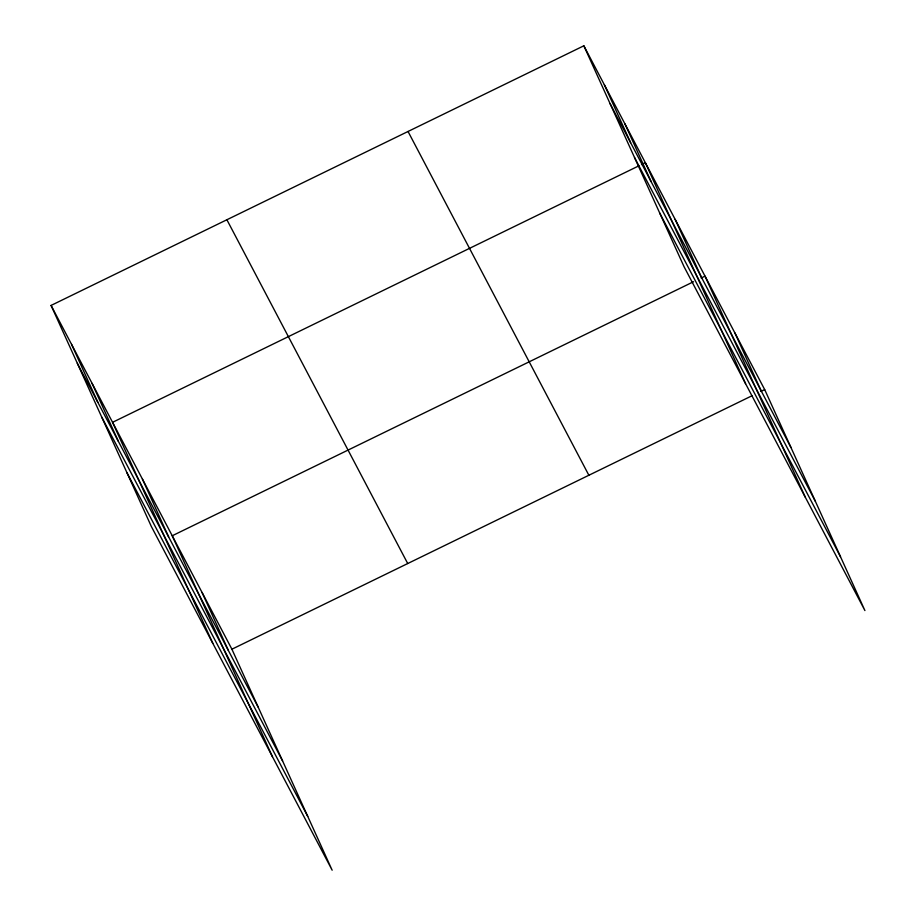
<?xml version="1.0" encoding="UTF-8"?>
<svg xmlns="http://www.w3.org/2000/svg" width="916" height="916" viewBox="0 0 916 916"><rect width="100%" height="100%" fill="white"/><g stroke="black" fill="none" stroke-linecap="round" stroke-linejoin="round"><path stroke-width="1.37" d="M51.078 305.429L231.908 649.215L332.153 870.2L151.312 526.414L51.078 305.429L583.847 45.8L764.688 389.586L864.922 610.571L684.092 266.785L583.847 45.8M638.956 165.796L112.553 422.322L212.798 643.295M641.509 164.548L645.333 162.693L745.567 383.667M693.538 281.727L172.231 535.768L272.476 756.753M701.187 278.006L705.011 276.14L805.244 497.125M231.908 649.215L751.944 395.792M760.864 391.453L764.688 389.586M610.113 103.703L790.955 447.489M634.525 157.518L815.366 501.304M659.669 212.97L840.51 556.756M408.032 131.48L588.873 475.267M226.882 219.748L407.723 563.535M77.333 363.331L258.175 707.118M101.756 417.146L282.597 760.933M126.9 472.599L307.742 816.385M734.85 332.863L761.116 390.766M675.172 219.416L701.438 277.319M624.838 123.729L651.104 181.631M604.342 84.764L630.609 142.667M202.07 592.492L228.336 650.394M142.392 479.045L168.659 536.948M92.058 383.357L118.324 441.26M71.562 344.393L97.829 402.296"/></g></svg>
